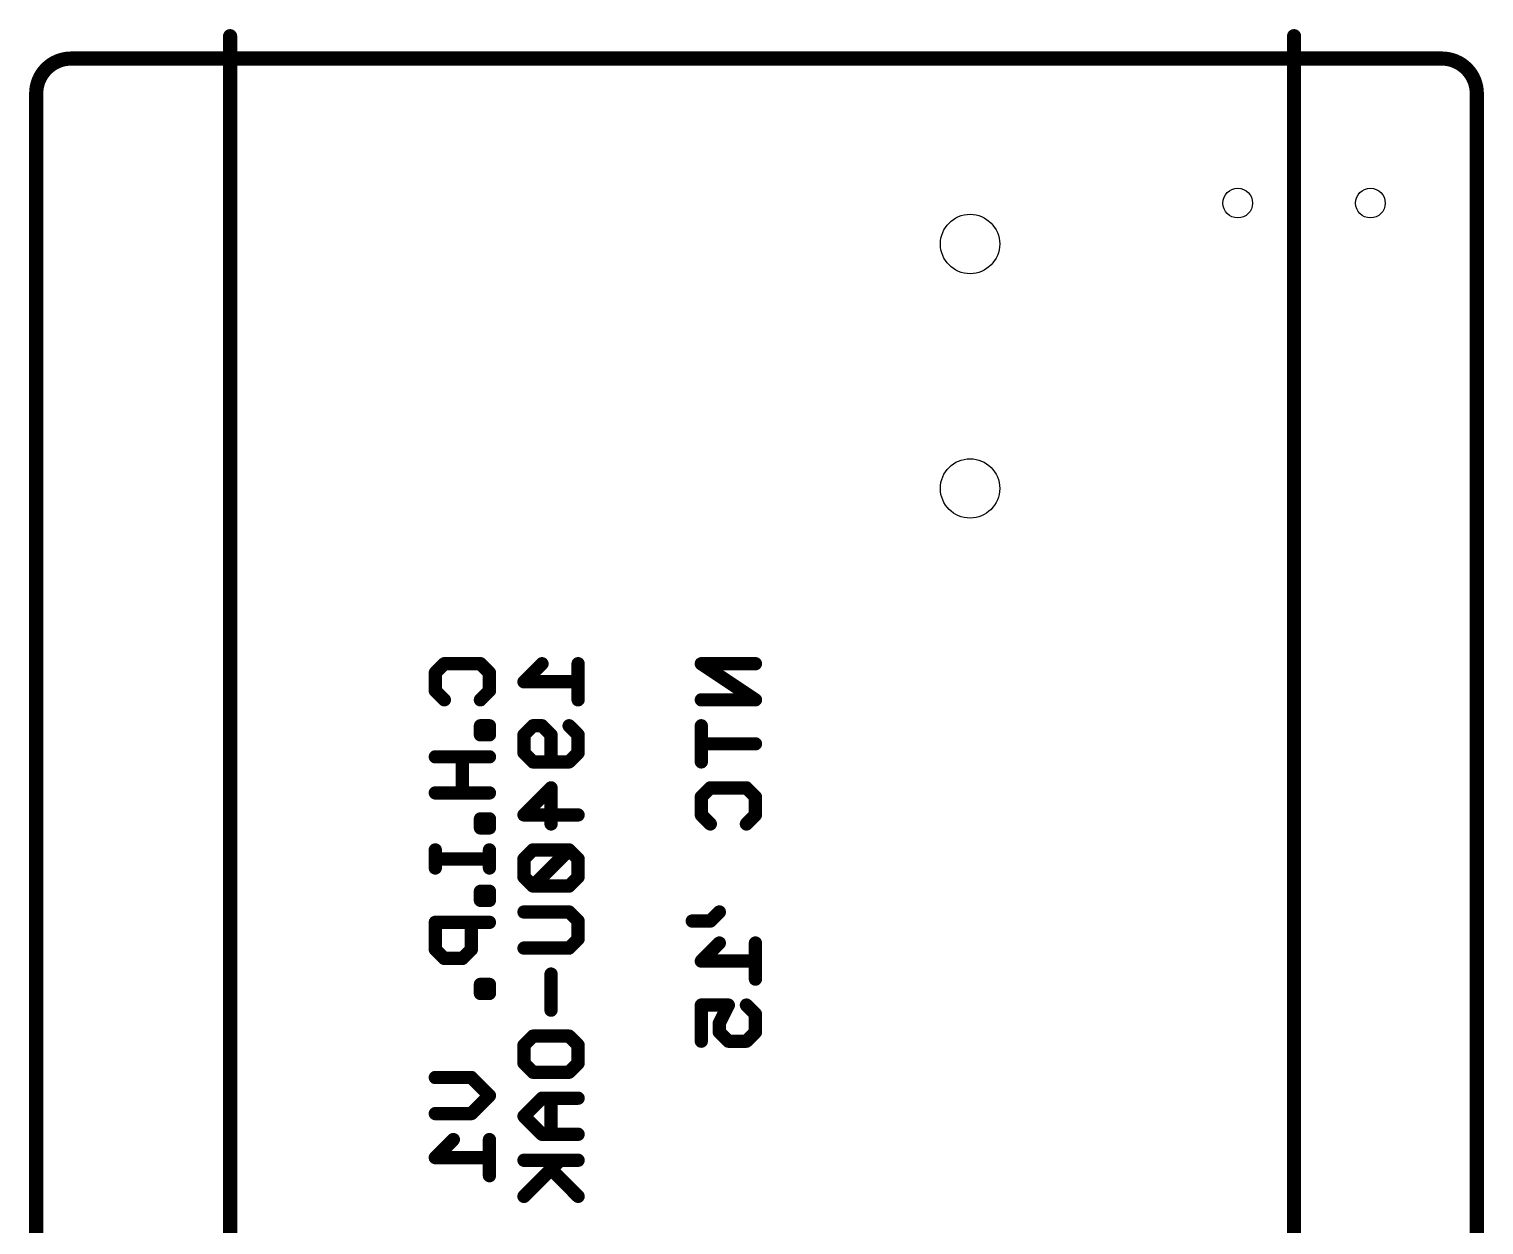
# Model space of a CAD drawing. Extents: x -10.8 to 30.8, y -20.5 to 42.1.
# Drawn here: x -10.84 to 30.84, y 7.87 to 42.11 of the extents above; entities that cross this region are included whole.
import ezdxf

# ---------------------------------------------------------------- set-up
doc = ezdxf.new("R2010")
doc.units = 0
doc.layers.add('20', color=7, linetype='CONTINUOUS')
doc.layers.add('22', color=253, linetype='CONTINUOUS')

msp = doc.modelspace()

# ---------------------------------------------------------------- linework, layer by layer
at = {"layer": '20'}
for points, const_width in [([(-9.635, 41.27, 0.4142), (-10.635, 40.27)], 0.4064), ([(-9.635, 41.3716, 1), (-9.635, 41.1684)], 0.2032), ([(-9.635, 41.1684, 1), (-9.635, 41.3716)], 0.2032), ([(30.635, 40.27, 0.4142), (29.635, 41.27)], 0.4064), ([(29.635, 41.3716, 1), (29.635, 41.1684)], 0.2032), ([(29.635, 41.1684, 1), (29.635, 41.3716)], 0.2032), ([(-10.5334, 40.27, 1), (-10.7366, 40.27)], 0.2032), ([(30.7366, 40.27, 1), (30.5334, 40.27)], 0.2032), ([(-10.7366, 40.27, 1), (-10.5334, 40.27)], 0.2032), ([(30.5334, 40.27, 1), (30.7366, 40.27)], 0.2032)]:
    msp.add_lwpolyline(points, format="xyb", dxfattribs=dict(at, const_width=const_width))
at = {"layer": '20', "const_width": 0.4064}
for points in [[(-9.635, 41.27), (29.635, 41.27)], [(-10.635, -17.46), (-10.635, 40.27)], [(30.635, 40.27), (30.635, -18.73)]]:
    msp.add_lwpolyline(points, dxfattribs=at)
at = {"layer": '20'}
for centre, radius in [((23.787, 37.132), 0.425), ((27.587, 37.132), 0.425), ((16.1173, 35.9595), 0.85), ((16.1173, 28.9595), 0.85)]:
    msp.add_circle(centre, radius, dxfattribs=at)
at = {"layer": '22'}
for points, const_width in [([(-5.08, -20.32), (-5.08, 41.91)], 0.4064), ([(25.4, -20.32), (25.4, 41.91)], 0.4064), ([(0.7988, 23.681), (1.0572, 23.9395)], 0.381), ([(0.7988, 23.1641), (0.7988, 23.681)], 0.381), ([(1.0572, 23.9395), (2.091, 23.9395)], 0.381), ([(2.091, 23.9395), (2.3495, 23.681)], 0.381), ([(2.3495, 23.681), (2.3495, 23.1641)], 0.381), ([(3.8557, 23.9395), (3.3388, 23.4226)], 0.381), ([(4.8895, 23.9395), (4.8895, 22.9057)], 0.381), ([(9.9695, 23.9395), (8.4188, 23.9395)], 0.381), ([(8.4188, 23.9395), (9.9695, 22.9057)], 0.381), ([(1.0572, 22.9057), (0.7988, 23.1641)], 0.381), ([(2.3495, 23.1641), (2.091, 22.9057)], 0.381), ([(3.3388, 23.4226), (4.8895, 23.4226)], 0.381), ([(9.9695, 22.9057), (8.4188, 22.9057)], 0.381), ([(2.3495, 22.162), (2.091, 22.162)], 0.381), ([(2.091, 22.162), (2.091, 21.9036)], 0.381), ([(2.091, 21.9036), (2.3495, 21.9036)], 0.381), ([(2.3495, 21.9036), (2.3495, 22.162)], 0.381), ([(3.3388, 21.9036), (3.5972, 22.162)], 0.381), ([(3.3388, 21.3867), (3.3388, 21.9036)], 0.381), ([(3.5972, 22.162), (3.8557, 22.162)], 0.381), ([(3.8557, 22.162), (4.1141, 21.9036)], 0.381), ([(4.1141, 21.9036), (4.1141, 21.1282)], 0.381), ([(4.631, 22.162), (4.8895, 21.9036)], 0.381), ([(4.8895, 21.9036), (4.8895, 21.3867)], 0.381), ([(8.4188, 22.162), (8.4188, 21.1282)], 0.381), ([(9.9695, 21.6451), (8.4188, 21.6451)], 0.381), ([(2.3495, 21.2733), (0.7988, 21.2733)], 0.381), ([(1.5741, 21.2733), (1.5741, 20.2395)], 0.381), ([(3.5972, 21.1282), (3.3388, 21.3867)], 0.381), ([(4.631, 21.1282), (3.5972, 21.1282)], 0.381), ([(4.8895, 21.3867), (4.631, 21.1282)], 0.381), ([(0.7988, 20.2395), (2.3495, 20.2395)], 0.381), ([(3.3388, 19.6092), (4.1141, 20.3845)], 0.381), ([(4.1141, 20.3845), (4.1141, 19.3507)], 0.381), ([(8.4188, 20.1261), (8.6772, 20.3845)], 0.381), ([(8.6772, 20.3845), (9.711, 20.3845)], 0.381), ([(9.711, 20.3845), (9.9695, 20.1261)], 0.381), ([(8.4188, 19.6092), (8.4188, 20.1261)], 0.381), ([(9.9695, 20.1261), (9.9695, 19.6092)], 0.381), ([(2.3495, 19.4958), (2.091, 19.4958)], 0.381), ([(2.091, 19.4958), (2.091, 19.2373)], 0.381), ([(2.3495, 19.2373), (2.3495, 19.4958)], 0.381), ([(4.8895, 19.6092), (3.3388, 19.6092)], 0.381), ([(8.6772, 19.3507), (8.4188, 19.6092)], 0.381), ([(9.9695, 19.6092), (9.711, 19.3507)], 0.381), ([(2.091, 19.2373), (2.3495, 19.2373)], 0.381), ([(0.7988, 18.6071), (0.7988, 18.0901)], 0.381), ([(2.3495, 18.6071), (2.3495, 18.0901)], 0.381), ([(3.5972, 18.607), (3.3388, 18.3486)], 0.381), ([(4.631, 18.607), (3.5972, 18.607)], 0.381), ([(4.631, 18.607), (3.5972, 17.5732)], 0.381), ([(4.8895, 18.3486), (4.631, 18.607)], 0.381), ([(2.3495, 18.3486), (0.7988, 18.3486)], 0.381), ([(3.3388, 18.3486), (3.3388, 17.8317)], 0.381), ([(4.8895, 17.8317), (4.8895, 18.3486)], 0.381), ([(3.3388, 17.8317), (3.5972, 17.5732)], 0.381), ([(4.631, 17.5732), (4.8895, 17.8317)], 0.381), ([(2.3495, 17.4221), (2.091, 17.4221)], 0.381), ([(2.091, 17.4221), (2.091, 17.1636)], 0.381), ([(2.3495, 17.1636), (2.3495, 17.4221)], 0.381), ([(3.5972, 17.5732), (4.631, 17.5732)], 0.381), ([(2.091, 17.1636), (2.3495, 17.1636)], 0.381), ([(2.3495, 16.5333), (0.7988, 16.5333)], 0.381), ([(0.7988, 16.5333), (0.7988, 15.758)], 0.381), ([(1.8326, 15.758), (1.8326, 16.5333)], 0.381), ([(3.3388, 16.8296), (4.631, 16.8296)], 0.381), ([(4.631, 16.8296), (4.8895, 16.5711)], 0.381), ([(4.8895, 16.5711), (4.8895, 16.0542)], 0.381), ([(8.1603, 16.5711), (8.6772, 16.5711)], 0.381), ([(8.6772, 16.5711), (8.9357, 16.8296)], 0.381), ([(0.7988, 15.758), (1.0572, 15.4995)], 0.381), ([(1.5741, 15.4995), (1.8326, 15.758)], 0.381), ([(4.631, 15.7957), (3.3388, 15.7957)], 0.381), ([(4.8895, 16.0542), (4.631, 15.7957)], 0.381), ([(8.9357, 15.9408), (8.4188, 15.4239)], 0.381), ([(9.9695, 15.9408), (9.9695, 14.907)], 0.381), ([(1.0572, 15.4995), (1.5741, 15.4995)], 0.381), ([(8.4188, 15.4239), (9.9695, 15.4239)], 0.381), ([(4.1141, 15.0521), (4.1141, 14.0183)], 0.381), ([(2.3495, 14.7558), (2.091, 14.7558)], 0.381), ([(2.091, 14.7558), (2.091, 14.4974)], 0.381), ([(2.091, 14.4974), (2.3495, 14.4974)], 0.381), ([(2.3495, 14.4974), (2.3495, 14.7558)], 0.381), ([(8.4188, 13.1295), (8.4188, 14.1633)], 0.381), ([(8.4188, 14.1633), (9.1941, 14.1633)], 0.381), ([(9.1941, 14.1633), (8.9357, 13.6464)], 0.381), ([(9.9695, 13.9049), (9.711, 14.1633)], 0.381), ([(8.9357, 13.6464), (8.9357, 13.388)], 0.381), ([(9.9695, 13.388), (9.9695, 13.9049)], 0.381), ([(3.3388, 13.0161), (3.5972, 13.2746)], 0.381), ([(3.5972, 13.2746), (4.631, 13.2746)], 0.381), ([(4.631, 13.2746), (4.8895, 13.0161)], 0.381), ([(8.9357, 13.388), (9.1941, 13.1295)], 0.381), ([(9.711, 13.1295), (9.9695, 13.388)], 0.381), ([(3.3388, 12.4992), (3.3388, 13.0161)], 0.381), ([(4.8895, 13.0161), (4.8895, 12.4992)], 0.381), ([(9.1941, 13.1295), (9.711, 13.1295)], 0.381), ([(3.5972, 12.2408), (3.3388, 12.4992)], 0.381), ([(4.8895, 12.4992), (4.631, 12.2408)], 0.381), ([(0.7988, 12.0896), (1.8326, 12.0896)], 0.381), ([(1.8326, 12.0896), (2.3495, 11.5727)], 0.381), ([(4.631, 12.2408), (3.5972, 12.2408)], 0.381), ([(2.3495, 11.5727), (1.8326, 11.0558)], 0.381), ([(3.8557, 11.4971), (3.3388, 10.9802)], 0.381), ([(4.8895, 11.4971), (3.8557, 11.4971)], 0.381), ([(4.1141, 11.4971), (4.1141, 10.4633)], 0.381), ([(1.8326, 11.0558), (0.7988, 11.0558)], 0.381), ([(3.3388, 10.9802), (3.8557, 10.4633)], 0.381), ([(1.3157, 10.3121), (0.7988, 9.7952)], 0.381), ([(2.3495, 10.3121), (2.3495, 9.2783)], 0.381), ([(3.8557, 10.4633), (4.8895, 10.4633)], 0.381), ([(0.7988, 9.7952), (2.3495, 9.7952)], 0.381), ([(3.3388, 9.7196), (4.8895, 9.7196)], 0.381), ([(4.3726, 9.7196), (3.3388, 8.6858)], 0.381), ([(4.1141, 9.4612), (4.8895, 8.6858)], 0.381)]:
    msp.add_lwpolyline(points, dxfattribs=dict(at, const_width=const_width))
for points, const_width in [([(-4.9784, 41.91, 1), (-5.1816, 41.91)], 0.2032), ([(25.5016, 41.91, 1), (25.2984, 41.91)], 0.2032), ([(0.894, 23.681, 1), (0.7035, 23.681)], 0.1905), ([(0.7314, 23.7484, 1), (0.8661, 23.6137)], 0.1905), ([(1.0572, 24.0348, 1), (1.0572, 23.8443)], 0.1905), ([(1.1246, 23.8721, 1), (0.9899, 24.0069)], 0.1905), ([(2.1584, 24.0069, 1), (2.0237, 23.8721)], 0.1905), ([(2.091, 23.8443, 1), (2.091, 24.0348)], 0.1905), ([(2.4447, 23.681, 1), (2.2542, 23.681)], 0.1905), ([(2.2821, 23.6137, 1), (2.4169, 23.7484)], 0.1905), ([(3.923, 23.8721, 1), (3.7883, 24.0069)], 0.1905), ([(4.9848, 23.9395, 1), (4.7942, 23.9395)], 0.1905), ([(8.4716, 24.0188, 1), (8.3659, 23.8602)], 0.1905), ([(8.4188, 24.0348, 1), (8.4188, 23.8443)], 0.1905), ([(9.9695, 23.8443, 1), (9.9695, 24.0348)], 0.1905), ([(0.8661, 23.2315, 1), (0.7314, 23.0968)], 0.1905), ([(2.4169, 23.0968, 1), (2.2821, 23.2315)], 0.1905), ([(3.3388, 23.5178, 1), (3.3388, 23.3273)], 0.1905), ([(3.2714, 23.4899, 1), (3.4061, 23.3552)], 0.1905), ([(4.8895, 23.3273, 1), (4.8895, 23.5178)], 0.1905), ([(0.7035, 23.1641, 1), (0.894, 23.1641)], 0.1905), ([(0.9899, 22.8383, 1), (1.1246, 22.973)], 0.1905), ([(2.0237, 22.973, 1), (2.1584, 22.8383)], 0.1905), ([(2.2542, 23.1641, 1), (2.4447, 23.1641)], 0.1905), ([(4.7942, 22.9057, 1), (4.9848, 22.9057)], 0.1905), ([(8.4188, 23.0009, 1), (8.4188, 22.8104)], 0.1905), ([(9.9167, 22.8264, 1), (10.0223, 22.9849)], 0.1905), ([(9.9695, 22.8104, 1), (9.9695, 23.0009)], 0.1905), ([(2.091, 22.2573, 1), (2.091, 22.0668)], 0.1905), ([(2.1863, 22.162, 1), (1.9958, 22.162)], 0.1905), ([(2.091, 21.9988, 1), (2.091, 21.8083)], 0.1905), ([(2.4447, 22.162, 1), (2.2542, 22.162)], 0.1905), ([(2.3495, 22.0668, 1), (2.3495, 22.2573)], 0.1905), ([(2.3495, 21.8083, 1), (2.3495, 21.9988)], 0.1905), ([(3.434, 21.9036, 1), (3.2435, 21.9036)], 0.1905), ([(3.5972, 22.2573, 1), (3.5972, 22.0668)], 0.1905), ([(3.6646, 22.0947, 1), (3.5299, 22.2294)], 0.1905), ([(3.923, 22.2294, 1), (3.7883, 22.0947)], 0.1905), ([(3.8557, 22.0668, 1), (3.8557, 22.2573)], 0.1905), ([(4.2094, 21.9036, 1), (4.0189, 21.9036)], 0.1905), ([(4.6984, 22.2294, 1), (4.5637, 22.0947)], 0.1905), ([(4.9848, 21.9036, 1), (4.7942, 21.9036)], 0.1905), ([(8.514, 22.162, 1), (8.3235, 22.162)], 0.1905), ([(1.9958, 21.9036, 1), (2.1863, 21.9036)], 0.1905), ([(2.2542, 21.9036, 1), (2.4447, 21.9036)], 0.1905), ([(3.2714, 21.9709, 1), (3.4061, 21.8362)], 0.1905), ([(4.0468, 21.8362, 1), (4.1815, 21.9709)], 0.1905), ([(4.8221, 21.8362, 1), (4.9569, 21.9709)], 0.1905), ([(8.4188, 21.7404, 1), (8.4188, 21.5499)], 0.1905), ([(9.9695, 21.5499, 1), (9.9695, 21.7404)], 0.1905), ([(0.7988, 21.3685, 1), (0.7988, 21.178)], 0.1905), ([(1.6694, 21.2733, 1), (1.4789, 21.2733)], 0.1905), ([(2.3495, 21.178, 1), (2.3495, 21.3685)], 0.1905), ([(3.2435, 21.3867, 1), (3.434, 21.3867)], 0.1905), ([(3.4061, 21.454, 1), (3.2714, 21.3193)], 0.1905), ([(3.5972, 21.2234, 1), (3.5972, 21.0329)], 0.1905), ([(3.5299, 21.0608, 1), (3.6646, 21.1956)], 0.1905), ([(4.5637, 21.1956, 1), (4.6984, 21.0608)], 0.1905), ([(4.631, 21.0329, 1), (4.631, 21.2234)], 0.1905), ([(4.7942, 21.3867, 1), (4.9848, 21.3867)], 0.1905), ([(4.9569, 21.3193, 1), (4.8221, 21.454)], 0.1905), ([(4.0189, 21.1282, 1), (4.2094, 21.1282)], 0.1905), ([(8.3235, 21.1282, 1), (8.514, 21.1282)], 0.1905), ([(0.7988, 20.3347, 1), (0.7988, 20.1442)], 0.1905), ([(2.3495, 20.1442, 1), (2.3495, 20.3347)], 0.1905), ([(4.2094, 20.3845, 1), (4.0189, 20.3845)], 0.1905), ([(4.1815, 20.3172, 1), (4.0468, 20.4519)], 0.1905), ([(8.6772, 20.4798, 1), (8.6772, 20.2893)], 0.1905), ([(8.7446, 20.3172, 1), (8.6099, 20.4519)], 0.1905), ([(9.7784, 20.4519, 1), (9.6437, 20.3172)], 0.1905), ([(9.711, 20.2893, 1), (9.711, 20.4798)], 0.1905), ([(1.4789, 20.2395, 1), (1.6694, 20.2395)], 0.1905), ([(8.514, 20.1261, 1), (8.3235, 20.1261)], 0.1905), ([(8.3514, 20.1934, 1), (8.4861, 20.0587)], 0.1905), ([(10.0648, 20.1261, 1), (9.8742, 20.1261)], 0.1905), ([(9.9021, 20.0587, 1), (10.0369, 20.1934)], 0.1905), ([(2.091, 19.591, 1), (2.091, 19.4005)], 0.1905), ([(2.1863, 19.4958, 1), (1.9958, 19.4958)], 0.1905), ([(2.4447, 19.4958, 1), (2.2542, 19.4958)], 0.1905), ([(2.3495, 19.4005, 1), (2.3495, 19.591)], 0.1905), ([(3.3388, 19.7044, 1), (3.3388, 19.5139)], 0.1905), ([(3.2714, 19.6765, 1), (3.4061, 19.5418)], 0.1905), ([(4.8895, 19.5139, 1), (4.8895, 19.7044)], 0.1905), ([(8.3235, 19.6092, 1), (8.514, 19.6092)], 0.1905), ([(8.4861, 19.6765, 1), (8.3514, 19.5418)], 0.1905), ([(9.8742, 19.6092, 1), (10.0648, 19.6092)], 0.1905), ([(10.0369, 19.5418, 1), (9.9021, 19.6765)], 0.1905), ([(2.091, 19.3326, 1), (2.091, 19.1421)], 0.1905), ([(1.9958, 19.2373, 1), (2.1863, 19.2373)], 0.1905), ([(2.2542, 19.2373, 1), (2.4447, 19.2373)], 0.1905), ([(2.3495, 19.1421, 1), (2.3495, 19.3326)], 0.1905), ([(4.0189, 19.3507, 1), (4.2094, 19.3507)], 0.1905), ([(8.6099, 19.2834, 1), (8.7446, 19.4181)], 0.1905), ([(9.6437, 19.4181, 1), (9.7784, 19.2834)], 0.1905), ([(0.894, 18.6071, 1), (0.7035, 18.6071)], 0.1905), ([(2.4447, 18.6071, 1), (2.2542, 18.6071)], 0.1905), ([(3.5972, 18.7023, 1), (3.5972, 18.5118)], 0.1905), ([(3.6646, 18.5397, 1), (3.5299, 18.6744)], 0.1905), ([(4.6984, 18.6744, 1), (4.5637, 18.5397)], 0.1905), ([(4.6984, 18.5397, 1), (4.5637, 18.6744)], 0.1905), ([(4.631, 18.5118, 1), (4.631, 18.7023)], 0.1905), ([(0.7988, 18.4438, 1), (0.7988, 18.2533)], 0.1905), ([(2.3495, 18.2533, 1), (2.3495, 18.4438)], 0.1905), ([(3.434, 18.3486, 1), (3.2435, 18.3486)], 0.1905), ([(3.2714, 18.4159, 1), (3.4061, 18.2812)], 0.1905), ([(4.9848, 18.3486, 1), (4.7942, 18.3486)], 0.1905), ([(4.8221, 18.2812, 1), (4.9569, 18.4159)], 0.1905), ([(0.7035, 18.0901, 1), (0.894, 18.0901)], 0.1905), ([(2.2542, 18.0901, 1), (2.4447, 18.0901)], 0.1905), ([(3.2435, 17.8317, 1), (3.434, 17.8317)], 0.1905), ([(3.4061, 17.899, 1), (3.2714, 17.7643)], 0.1905), ([(4.7942, 17.8317, 1), (4.9848, 17.8317)], 0.1905), ([(4.9569, 17.7643, 1), (4.8221, 17.899)], 0.1905), ([(2.1863, 17.4221, 1), (1.9958, 17.4221)], 0.1905), ([(2.091, 17.5173, 1), (2.091, 17.3268)], 0.1905), ([(2.4447, 17.4221, 1), (2.2542, 17.4221)], 0.1905), ([(2.3495, 17.3268, 1), (2.3495, 17.5173)], 0.1905), ([(3.5972, 17.6685, 1), (3.5972, 17.478)], 0.1905), ([(3.5299, 17.6406, 1), (3.6646, 17.5059)], 0.1905), ([(3.5299, 17.5059, 1), (3.6646, 17.6406)], 0.1905), ([(4.5637, 17.6406, 1), (4.6984, 17.5059)], 0.1905), ([(4.631, 17.478, 1), (4.631, 17.6685)], 0.1905), ([(2.091, 17.2589, 1), (2.091, 17.0684)], 0.1905), ([(1.9958, 17.1636, 1), (2.1863, 17.1636)], 0.1905), ([(2.2542, 17.1636, 1), (2.4447, 17.1636)], 0.1905), ([(2.3495, 17.0684, 1), (2.3495, 17.2589)], 0.1905), ([(0.894, 16.5333, 1), (0.7035, 16.5333)], 0.1905), ([(0.7988, 16.6286, 1), (0.7988, 16.4381)], 0.1905), ([(1.9278, 16.5333, 1), (1.7373, 16.5333)], 0.1905), ([(2.3495, 16.4381, 1), (2.3495, 16.6286)], 0.1905), ([(3.3388, 16.9248, 1), (3.3388, 16.7343)], 0.1905), ([(4.6984, 16.8969, 1), (4.5637, 16.7622)], 0.1905), ([(4.631, 16.7343, 1), (4.631, 16.9248)], 0.1905), ([(4.9848, 16.5711, 1), (4.7942, 16.5711)], 0.1905), ([(4.8221, 16.5038, 1), (4.9569, 16.6385)], 0.1905), ([(8.1603, 16.6664, 1), (8.1603, 16.4759)], 0.1905), ([(8.6099, 16.6385, 1), (8.7446, 16.5038)], 0.1905), ([(8.6772, 16.4759, 1), (8.6772, 16.6664)], 0.1905), ([(9.003, 16.7622, 1), (8.8683, 16.8969)], 0.1905), ([(0.7035, 15.758, 1), (0.894, 15.758)], 0.1905), ([(0.8661, 15.8253, 1), (0.7314, 15.6906)], 0.1905), ([(1.7373, 15.758, 1), (1.9278, 15.758)], 0.1905), ([(1.8999, 15.6906, 1), (1.7652, 15.8253)], 0.1905), ([(3.3388, 15.891, 1), (3.3388, 15.7005)], 0.1905), ([(4.5637, 15.8631, 1), (4.6984, 15.7284)], 0.1905), ([(4.631, 15.7005, 1), (4.631, 15.891)], 0.1905), ([(4.7942, 16.0542, 1), (4.9848, 16.0542)], 0.1905), ([(4.9569, 15.9868, 1), (4.8221, 16.1216)], 0.1905), ([(9.003, 15.8735, 1), (8.8683, 16.0082)], 0.1905), ([(10.0648, 15.9408, 1), (9.8742, 15.9408)], 0.1905), ([(1.0572, 15.5948, 1), (1.0572, 15.4043)], 0.1905), ([(0.9899, 15.4322, 1), (1.1246, 15.5669)], 0.1905), ([(1.5068, 15.5669, 1), (1.6415, 15.4322)], 0.1905), ([(1.5741, 15.4043, 1), (1.5741, 15.5948)], 0.1905), ([(8.4188, 15.5192, 1), (8.4188, 15.3287)], 0.1905), ([(8.3514, 15.4913, 1), (8.4861, 15.3566)], 0.1905), ([(9.9695, 15.3287, 1), (9.9695, 15.5192)], 0.1905), ([(4.2094, 15.0521, 1), (4.0189, 15.0521)], 0.1905), ([(2.091, 14.8511, 1), (2.091, 14.6606)], 0.1905), ([(2.1863, 14.7558, 1), (1.9958, 14.7558)], 0.1905), ([(2.091, 14.5926, 1), (2.091, 14.4021)], 0.1905), ([(1.9958, 14.4974, 1), (2.1863, 14.4974)], 0.1905), ([(2.4447, 14.7558, 1), (2.2542, 14.7558)], 0.1905), ([(2.2542, 14.4974, 1), (2.4447, 14.4974)], 0.1905), ([(2.3495, 14.6606, 1), (2.3495, 14.8511)], 0.1905), ([(2.3495, 14.4021, 1), (2.3495, 14.5926)], 0.1905), ([(9.8742, 14.907, 1), (10.0648, 14.907)], 0.1905), ([(8.514, 14.1633, 1), (8.3235, 14.1633)], 0.1905), ([(8.4188, 14.2586, 1), (8.4188, 14.0681)], 0.1905), ([(9.2793, 14.1207, 1), (9.1089, 14.2059)], 0.1905), ([(9.1941, 14.0681, 1), (9.1941, 14.2586)], 0.1905), ([(9.7784, 14.2307, 1), (9.6437, 14.096)], 0.1905), ([(4.0189, 14.0183, 1), (4.2094, 14.0183)], 0.1905), ([(9.0309, 13.6464, 1), (8.8404, 13.6464)], 0.1905), ([(8.8505, 13.689, 1), (9.0209, 13.6038)], 0.1905), ([(10.0648, 13.9049, 1), (9.8742, 13.9049)], 0.1905), ([(9.9021, 13.8375, 1), (10.0369, 13.9722)], 0.1905), ([(3.5972, 13.3698, 1), (3.5972, 13.1793)], 0.1905), ([(3.6646, 13.2072, 1), (3.5299, 13.3419)], 0.1905), ([(4.6984, 13.3419, 1), (4.5637, 13.2072)], 0.1905), ([(4.631, 13.1793, 1), (4.631, 13.3698)], 0.1905), ([(9.003, 13.4553, 1), (8.8683, 13.3206)], 0.1905), ([(8.8404, 13.388, 1), (9.0309, 13.388)], 0.1905), ([(9.8742, 13.388, 1), (10.0648, 13.388)], 0.1905), ([(10.0369, 13.3206, 1), (9.9021, 13.4553)], 0.1905), ([(3.434, 13.0161, 1), (3.2435, 13.0161)], 0.1905), ([(3.2714, 13.0835, 1), (3.4061, 12.9488)], 0.1905), ([(4.9848, 13.0161, 1), (4.7942, 13.0161)], 0.1905), ([(4.8221, 12.9488, 1), (4.9569, 13.0835)], 0.1905), ([(8.3235, 13.1295, 1), (8.514, 13.1295)], 0.1905), ([(9.1941, 13.2248, 1), (9.1941, 13.0343)], 0.1905), ([(9.1268, 13.0622, 1), (9.2615, 13.1969)], 0.1905), ([(9.6437, 13.1969, 1), (9.7784, 13.0622)], 0.1905), ([(9.711, 13.0343, 1), (9.711, 13.2248)], 0.1905), ([(3.2435, 12.4992, 1), (3.434, 12.4992)], 0.1905), ([(3.4061, 12.5666, 1), (3.2714, 12.4319)], 0.1905), ([(4.7942, 12.4992, 1), (4.9848, 12.4992)], 0.1905), ([(4.9569, 12.4319, 1), (4.8221, 12.5666)], 0.1905), ([(0.7988, 12.1849, 1), (0.7988, 11.9944)], 0.1905), ([(1.8999, 12.157, 1), (1.7652, 12.0223)], 0.1905), ([(1.8326, 11.9944, 1), (1.8326, 12.1849)], 0.1905), ([(3.5972, 12.336, 1), (3.5972, 12.1455)], 0.1905), ([(3.5299, 12.1734, 1), (3.6646, 12.3081)], 0.1905), ([(4.5637, 12.3081, 1), (4.6984, 12.1734)], 0.1905), ([(4.631, 12.1455, 1), (4.631, 12.336)], 0.1905), ([(2.2821, 11.5054, 1), (2.4169, 11.6401)], 0.1905), ([(2.4169, 11.5054, 1), (2.2821, 11.6401)], 0.1905), ([(3.8557, 11.5924, 1), (3.8557, 11.4019)], 0.1905), ([(3.923, 11.4298, 1), (3.7883, 11.5645)], 0.1905), ([(4.2094, 11.4971, 1), (4.0189, 11.4971)], 0.1905), ([(4.8895, 11.4019, 1), (4.8895, 11.5924)], 0.1905), ([(0.7988, 11.151, 1), (0.7988, 10.9605)], 0.1905), ([(1.7652, 11.1231, 1), (1.8999, 10.9884)], 0.1905), ([(1.8326, 10.9605, 1), (1.8326, 11.151)], 0.1905), ([(3.4061, 11.0476, 1), (3.2714, 10.9129)], 0.1905), ([(3.2714, 11.0476, 1), (3.4061, 10.9129)], 0.1905), ([(1.383, 10.2448, 1), (1.2483, 10.3795)], 0.1905), ([(2.4447, 10.3121, 1), (2.2542, 10.3121)], 0.1905), ([(3.8557, 10.5585, 1), (3.8557, 10.368)], 0.1905), ([(3.7883, 10.3959, 1), (3.923, 10.5306)], 0.1905), ([(4.0189, 10.4633, 1), (4.2094, 10.4633)], 0.1905), ([(4.8895, 10.368, 1), (4.8895, 10.5585)], 0.1905), ([(0.7988, 9.8905, 1), (0.7988, 9.7)], 0.1905), ([(0.7314, 9.8626, 1), (0.8661, 9.7279)], 0.1905), ([(2.3495, 9.7, 1), (2.3495, 9.8905)], 0.1905), ([(3.3388, 9.8149, 1), (3.3388, 9.6244)], 0.1905), ([(4.1815, 9.5285, 1), (4.0468, 9.3938)], 0.1905), ([(4.4399, 9.6523, 1), (4.3052, 9.787)], 0.1905), ([(4.8895, 9.6244, 1), (4.8895, 9.8149)], 0.1905), ([(2.2542, 9.2783, 1), (2.4447, 9.2783)], 0.1905), ([(3.2714, 8.7532, 1), (3.4061, 8.6185)], 0.1905), ([(4.8221, 8.6185, 1), (4.9569, 8.7532)], 0.1905)]:
    msp.add_lwpolyline(points, format="xyb", dxfattribs=dict(at, const_width=const_width))

doc.saveas('drawing.dxf')
